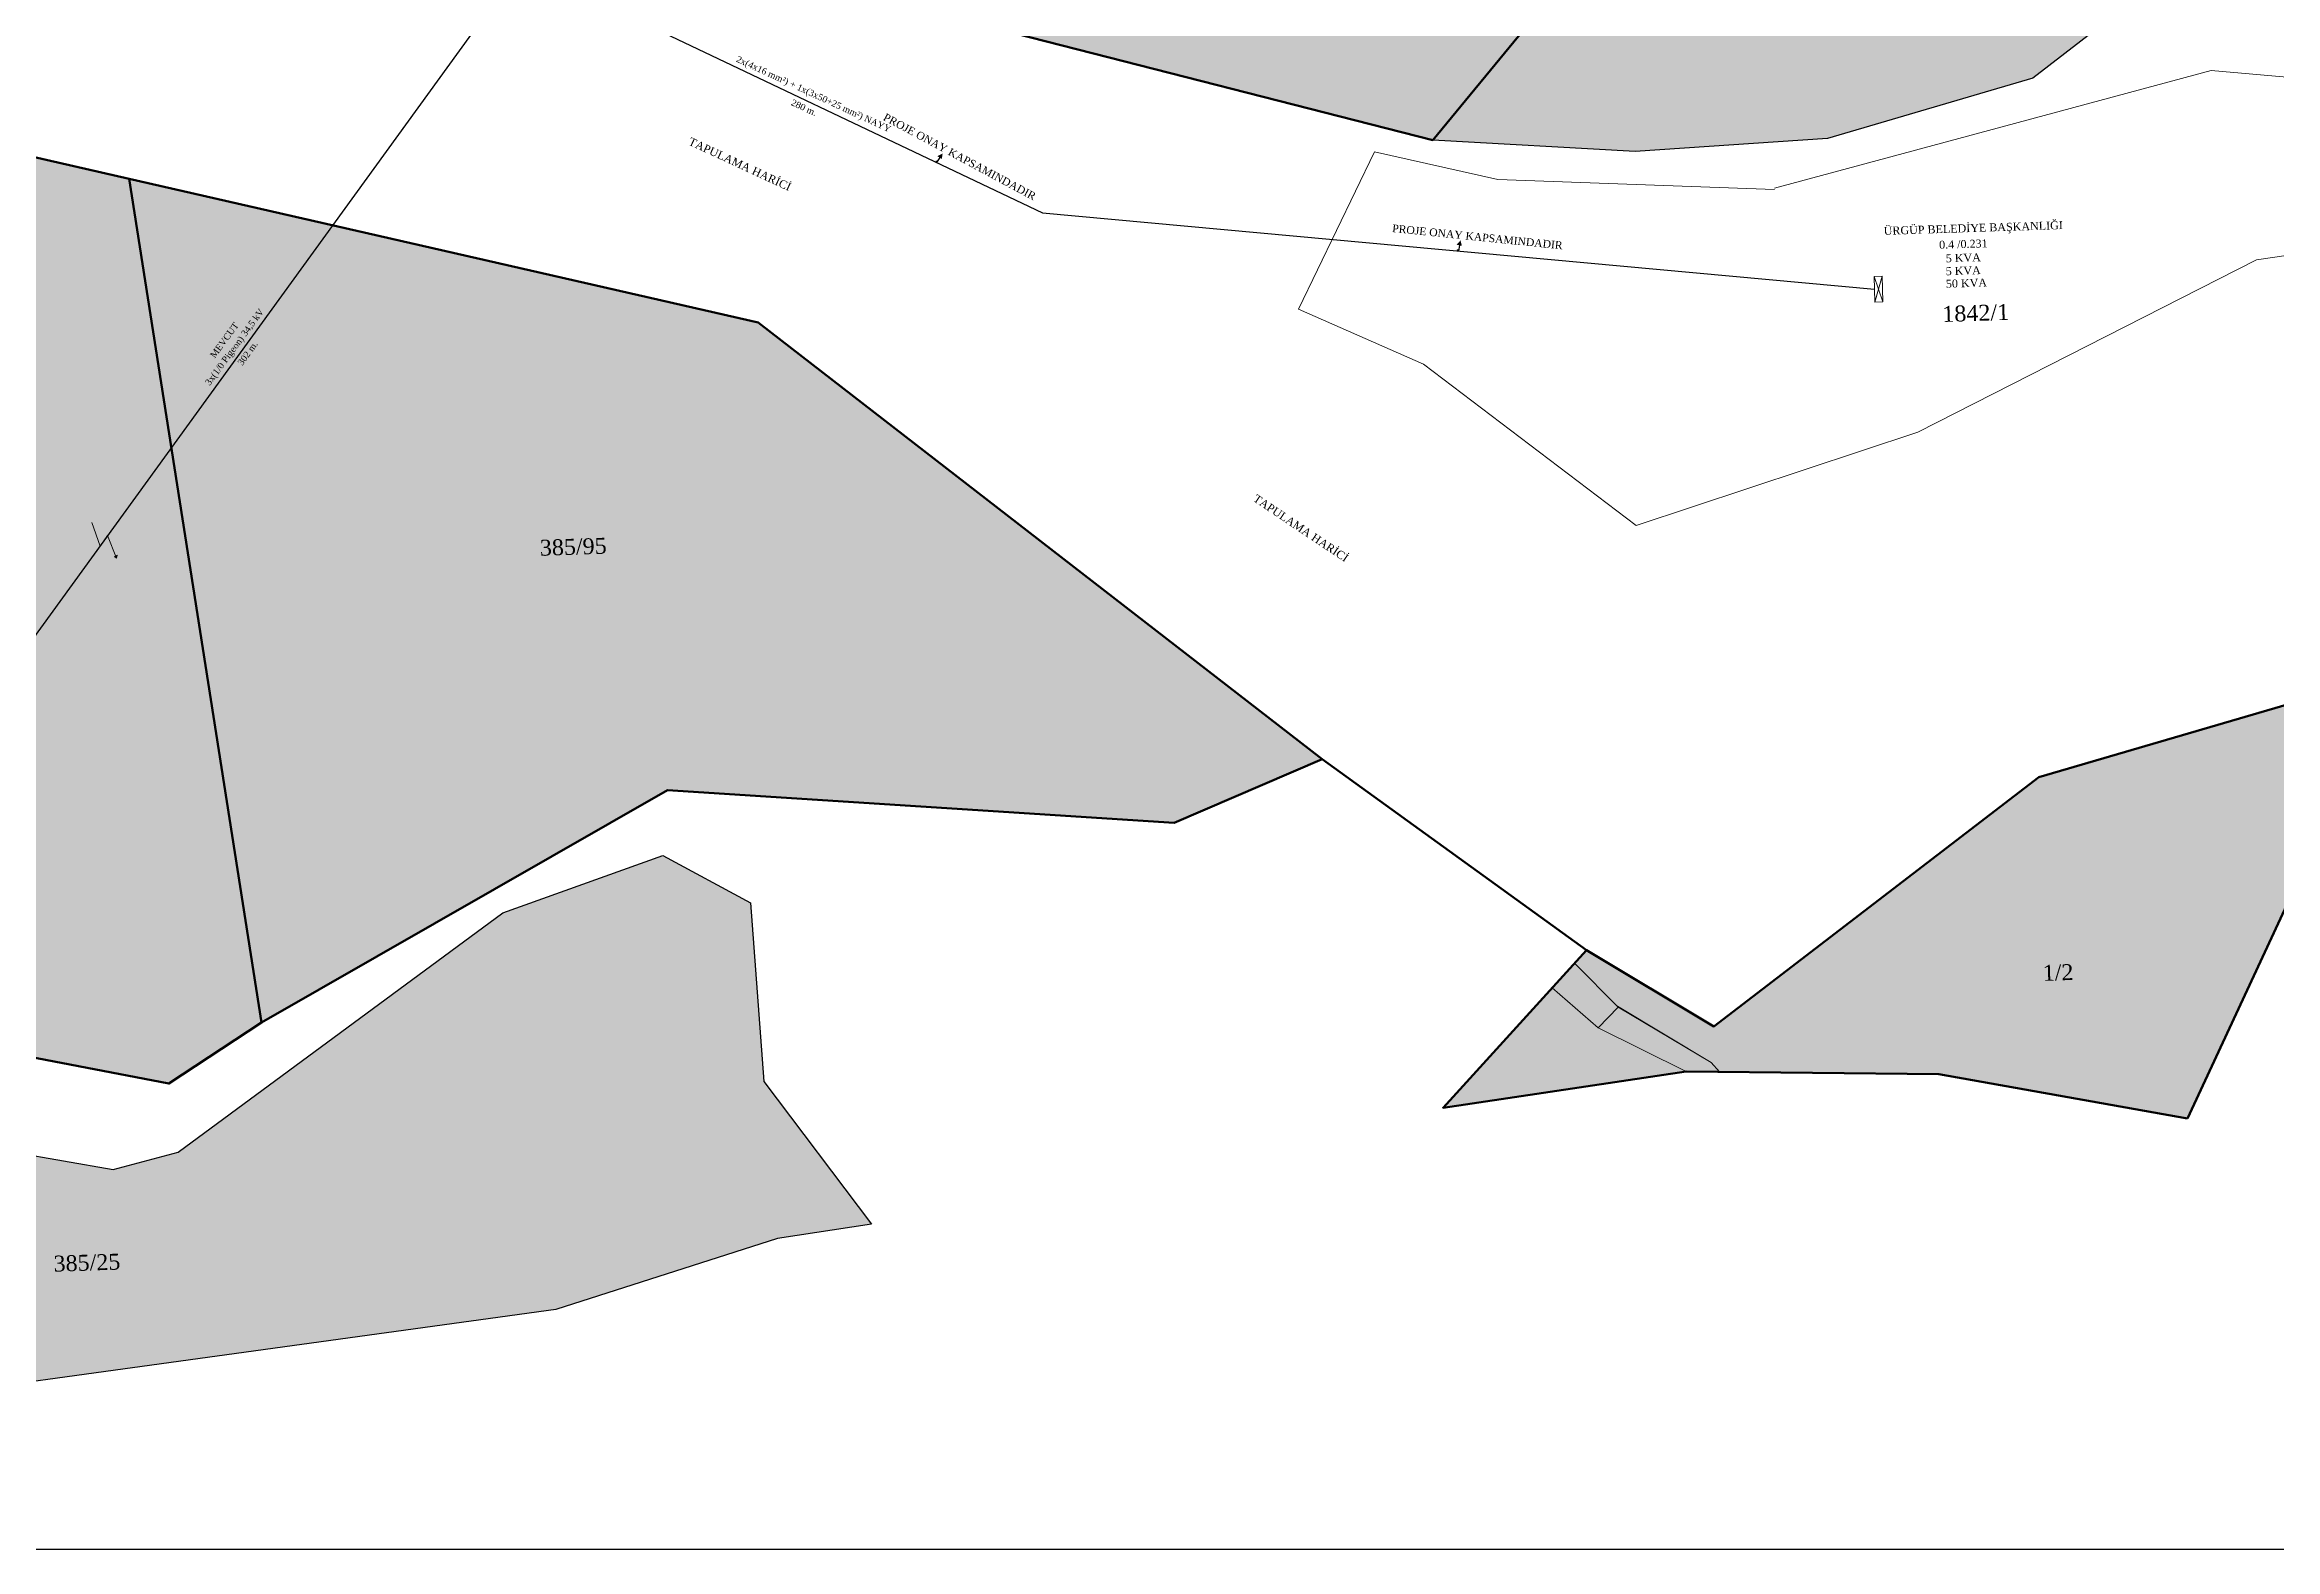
# Model space of a CAD drawing. Header units: metres. Extents: x 665631 to 671054, y 4275967 to 4279024.
# Drawn here: x 667866.3 to 668286.4, y 4277331.1 to 4277614.6 of the extents above; entities that cross this region are included whole.
import ezdxf

# ---------------------------------------------------------------- set-up
doc = ezdxf.new("R2010")
doc.units = ezdxf.units.M
doc.layers.get('0').update_dxf_attribs({"color": 5, "lineweight": 0})
for name, color, linetype, lineweight in [('BıNA2015', 30, 'Continuous', 0), ('HAT_ENH', 56, 'Continuous', 9), ('KADASTRO2017', 40, 'Continuous', 60), ('KADSTRODANALıNANSON', 171, 'Continuous', 30), ('NADI', 7, 'Continuous', 15), ('YOL_TOPRAK_DUZ', 63, 'Continuous', 0)]:
    doc.layers.add(name, color=color, linetype=linetype, lineweight=lineweight)
doc.styles.get("Standard").update_dxf_attribs({"font": 'times.ttf'})

# ---------------------------------------------------------------- blocks, each defined once
blk = doc.blocks.new('131')
at = {"layer": 'HAT_ENH'}
for p, q in [((1.69, 3.85), (-0.96, 0)), ((-0.96, 0), (1.45, 0)), ((1.45, 0), (-0.96, -3.85)), ((-0.96, -3.85), (-0.96, -3.37)), ((-0.96, -3.37), (-0.48, -3.61)), ((-0.48, -3.61), (-0.96, -3.85))]:
    blk.add_line(p, q, dxfattribs=at)
blk = doc.blocks.new('ok işareti')
at = {"color": 1, "lineweight": 30}
blk.add_line((667901.49, 4277659.91, 520.24), (667901.75, 4277660.25), dxfattribs=at)
at = {"color": 1, "linetype": 'ByBlock', "lineweight": -2, "elevation": 520.24}
blk.add_lwpolyline([(667902.92, 4277660.22), (667901.49, 4277659.91)], dxfattribs=at)
at = {"color": 1, "lineweight": 30}
blk.add_solid([(667902.77, 4277660.93, 520.24), (667904.18, 4277660.44, 520.24), (667903.05, 4277659.63, 520.24)], dxfattribs=at)

msp = doc.modelspace()

# ---------------------------------------------------------------- hatches: boundary and pattern name
at = {"layer": 'BıNA2015'}
msp.add_hatch(color=256, dxfattribs=at).paths.add_polyline_path([(668181.74, 4277421.11), (668180.18, 4277422.86), (668162.64, 4277433.26), (668154.42, 4277441.55), (668150.24, 4277436.96), (668158.88, 4277429.4), (668175.44, 4277421.18)])
at = {"layer": 'KADASTRO2017'}
for points in [[(668132.34, 4277627.52), (668145.65, 4277618.35), (668127.72, 4277596.64), (668049.05, 4277616.74), (668138.91, 4277670.62), (668156.18, 4277651.29)], [(667882.18, 4277589.35), (667907.12, 4277430.37), (667889.71, 4277418.88), (667838.6, 4277428.69), (667825.02, 4277438.49), (667807.77, 4277515.73), (667829.96, 4277524.26), (667790.54, 4277567.63), (667782.31, 4277612.19)], [(667882.18, 4277589.35), (668000.67, 4277562.28), (668106.92, 4277480.02), (668079.04, 4277468.03), (667983.6, 4277474.17), (667907.12, 4277430.37)], [(668269.85, 4277412.29), (668223.04, 4277420.66), (668175.44, 4277421.18), (668129.68, 4277414.35), (668156.69, 4277444.05), (668180.64, 4277429.66), (668241.85, 4277476.61), (668288.91, 4277490.34), (668293.58, 4277463.34)]]:
    msp.add_hatch(color=256, dxfattribs=at).paths.add_polyline_path(points)
at = {"layer": 'KADSTRODANALıNANSON'}
for points in [[(668229.13, 4277728.85), (668286.22, 4277775.23), (668380.9, 4277774.08), (668321.33, 4277634.13), (668261.87, 4277624.65), (668240.72, 4277608.32), (668202.06, 4277596.91), (668165.82, 4277594.5), (668127.72, 4277596.64), (668145.65, 4277618.35), (668132.34, 4277627.52), (668156.18, 4277651.29), (668138.91, 4277670.62), (668171.27, 4277689.56)], [(668132.34, 4277627.52), (668145.65, 4277618.35), (668127.72, 4277596.64), (668049.05, 4277616.74), (668138.91, 4277670.62), (668156.18, 4277651.29)], [(667882.18, 4277589.35), (667907.12, 4277430.37), (667889.71, 4277418.88), (667838.6, 4277428.69), (667825.02, 4277438.49), (667807.77, 4277515.73), (667829.96, 4277524.26), (667790.54, 4277567.63), (667782.31, 4277612.19)], [(667882.18, 4277589.35), (668000.67, 4277562.28), (668106.92, 4277480.02), (668079.04, 4277468.03), (667983.6, 4277474.17), (667907.12, 4277430.37)], [(668269.85, 4277412.29), (668223.04, 4277420.66), (668175.44, 4277421.18), (668129.68, 4277414.35), (668156.69, 4277444.05), (668180.64, 4277429.66), (668241.85, 4277476.61), (668288.91, 4277490.34), (668293.58, 4277463.34)], [(667962.59, 4277376.36), (667769.3, 4277349.68), (667782.97, 4277404.4), (667844.67, 4277393.12), (667851.09, 4277407.62), (667879.18, 4277402.72), (667891.46, 4277405.95), (667952.56, 4277451.08), (667982.71, 4277461.87), (667999.21, 4277452.94), (668001.72, 4277419.28), (668022.05, 4277392.43), (668004.29, 4277389.69)]]:
    msp.add_hatch(color=256, dxfattribs=at).paths.add_polyline_path(points)

# ---------------------------------------------------------------- linework, layer by layer
at = {"color": 4, "lineweight": 30}
for p, q in [((667961.34, 4277627.13), (668054.21, 4277582.9)), ((668054.21, 4277582.9), (668210.91, 4277568.54))]:
    msp.add_line(p, q, dxfattribs=at)
at = {"color": 141, "true_color": 0xadddf7}
for p, q in [((668212.49, 4277566.16), (668210.85, 4277570.95)), ((668210.97, 4277566.12), (668212.37, 4277570.99))]:
    msp.add_line(p, q, dxfattribs=at)
at = {"color": 7, "lineweight": 30}
msp.add_lwpolyline([(667351.34, 4277893.87), (668317.68, 4277893.87), (668317.68, 4277331.14), (667351.34, 4277331.14)], close=True, dxfattribs=at)
at = {"color": 32, "lineweight": 30, "true_color": 0xcd6928}
msp.add_lwpolyline([(667790.78, 4277401.62), (667964.13, 4277640.67)], dxfattribs=at)
at = {"color": 141, "true_color": 0xadddf7}
msp.add_lwpolyline([(668210.97, 4277566.12), (668210.85, 4277570.95), (668212.37, 4277570.99), (668212.49, 4277566.16)], close=True, dxfattribs=at)
at = {"color": 1}
for points in [[(668192.07, 4277587.57, 0), (668274.36, 4277609.73, 0), (668310, 4277606.61, 0), (668317.68, 4277608.64, 0)], [(668317.68, 4277579.13, 0), (668282.88, 4277574.06, 0), (668219.06, 4277541.61, 0), (668166.02, 4277524.04, 0), (668125.98, 4277554.4, 0), (668102.44, 4277564.8, 0), (668116.76, 4277594.42, 0), (668139.96, 4277589.22, 0), (668192.07, 4277587.3, 0)]]:
    msp.add_polyline3d(points, dxfattribs=at)
at = {"layer": 'BıNA2015'}
msp.add_line((668162.64, 4277433.26, 1138.74), (668158.88, 4277429.4, 1140.13), dxfattribs=at)
msp.add_polyline3d([(668181.74, 4277421.11, 1141.48), (668180.18, 4277422.86, 1140.93), (668162.64, 4277433.26, 1138.74), (668154.42, 4277441.55, 1138.09), (668150.24, 4277436.96, 1138.73), (668158.88, 4277429.4, 1140.13), (668175.44, 4277421.18, 1141.44), (668181.74, 4277421.11, 1141.48)], close=True, dxfattribs=at)
at = {"layer": 'KADASTRO2017', "color": 253, "true_color": 0x9898cc}
msp.add_line((668106.92, 4277480.02), (668156.69, 4277444.05), dxfattribs=at)
at = {"layer": 'KADASTRO2017'}
for points in [[(668132.34, 4277627.52, 0), (668145.65, 4277618.35, 0), (668127.72, 4277596.64, 0), (668049.05, 4277616.74, 0), (668138.91, 4277670.62, 0), (668156.18, 4277651.29, 0), (668132.34, 4277627.52, 0)], [(667882.18, 4277589.35, 0), (667907.12, 4277430.37, 0), (667889.71, 4277418.88, 0), (667838.6, 4277428.69, 0), (667825.02, 4277438.49, 0), (667807.77, 4277515.73, 0), (667829.96, 4277524.26, 0), (667790.54, 4277567.63, 0), (667782.31, 4277612.19, 0), (667882.18, 4277589.35, 0)], [(667882.18, 4277589.35, 0), (668000.67, 4277562.28, 0), (668106.92, 4277480.02, 0), (668079.04, 4277468.03, 0), (667983.6, 4277474.17, 0), (667907.12, 4277430.37, 0), (667882.18, 4277589.35, 0)], [(668269.85, 4277412.29, 0), (668223.04, 4277420.66, 0), (668175.44, 4277421.18, 0), (668129.68, 4277414.35, 0), (668156.69, 4277444.05, 0), (668180.64, 4277429.66, 0), (668241.85, 4277476.61, 0), (668288.91, 4277490.34, 0), (668293.58, 4277463.34, 0), (668269.85, 4277412.29, 0)]]:
    msp.add_polyline3d(points, close=True, dxfattribs=at)
at = {"layer": 'KADSTRODANALıNANSON'}
msp.add_polyline3d([(668317.68, 4277633.55, 0), (668261.87, 4277624.65, 0), (668240.72, 4277608.32, 0), (668202.06, 4277596.91, 0), (668165.82, 4277594.5, 0), (668127.72, 4277596.64, 0), (668145.65, 4277618.35, 0), (668132.34, 4277627.52, 0), (668156.18, 4277651.29, 0), (668138.91, 4277670.62, 0), (668171.27, 4277689.56, 0), (668229.13, 4277728.85, 0), (668229.13, 4277728.85, 0)], dxfattribs=at)
for points in [[(668132.34, 4277627.52, 0), (668145.65, 4277618.35, 0), (668127.72, 4277596.64, 0), (668049.05, 4277616.74, 0), (668138.91, 4277670.62, 0), (668156.18, 4277651.29, 0), (668132.34, 4277627.52, 0)], [(667882.18, 4277589.35, 0), (667907.12, 4277430.37, 0), (667889.71, 4277418.88, 0), (667838.6, 4277428.69, 0), (667825.02, 4277438.49, 0), (667807.77, 4277515.73, 0), (667829.96, 4277524.26, 0), (667790.54, 4277567.63, 0), (667782.31, 4277612.19, 0), (667882.18, 4277589.35, 0)], [(667882.18, 4277589.35, 0), (668000.67, 4277562.28, 0), (668106.92, 4277480.02, 0), (668079.04, 4277468.03, 0), (667983.6, 4277474.17, 0), (667907.12, 4277430.37, 0), (667882.18, 4277589.35, 0)], [(668269.85, 4277412.29, 0), (668223.04, 4277420.66, 0), (668175.44, 4277421.18, 0), (668129.68, 4277414.35, 0), (668156.69, 4277444.05, 0), (668180.64, 4277429.66, 0), (668241.85, 4277476.61, 0), (668288.91, 4277490.34, 0), (668293.58, 4277463.34, 0), (668269.85, 4277412.29, 0)]]:
    msp.add_polyline3d(points, close=True, dxfattribs=at)
at = {"layer": 'KADSTRODANALıNANSON', "color": 253, "true_color": 0x9898cc}
msp.add_polyline3d([(667962.59, 4277376.36, 0), (667769.3, 4277349.68, 0), (667782.97, 4277404.4, 0), (667844.67, 4277393.12, 0), (667851.09, 4277407.62, 0), (667879.18, 4277402.72, 0), (667891.46, 4277405.95, 0), (667952.56, 4277451.08, 0), (667982.71, 4277461.87, 0), (667999.21, 4277452.94, 0), (668001.72, 4277419.28, 0), (668022.05, 4277392.43, 0), (668004.29, 4277389.69, 0), (667962.59, 4277376.36, 0)], close=True, dxfattribs=at)
at = {"layer": 'YOL_TOPRAK_DUZ'}
msp.add_line((668162.53, 4277433.5, 1138.53), (668180.18, 4277422.86, 1140.93), dxfattribs=at)

# ---------------------------------------------------------------- block references
at = {"lineweight": 30}
for p, xscale, yscale, zscale, rotation in [((2604866.06, 1671360.4, -390.18), 0.75, 0.75, 0.75, 45.4923796698112), ((3451854.77, 2605854.09, -390.18), 0.7500000000000001, 0.7500000000000001, 0.7500000000000001, 67.88806998592153)]:
    msp.add_blockref('ok işareti', p, dxfattribs=dict(at, xscale=xscale, yscale=yscale, zscale=zscale, rotation=rotation))
at = {"layer": 'HAT_ENH', "rotation": 54.06257969586256}
msp.add_blockref('131', (667877.29, 4277520.94), dxfattribs=at)

# ---------------------------------------------------------------- texts
at = {"color": 254, "lineweight": 13, "true_color": 0xcecce6}
for rotation, p in [(331.7814, (668024.08, 4277600.49, 483.85)), (354.1771, (668120.04, 4277579.32, 483.85))]:
    msp.add_text('PROJE ONAY KAPSAMINDADIR', height=1.4495, rotation=rotation, dxfattribs=at).set_placement(p)
at = {"layer": 'BıNA2015'}
msp.add_text('1/2', height=3, rotation=1.8725, dxfattribs=at).set_placement((668242.65, 4277438.24))
at = {"layer": 'HAT_ENH', "color": 1, "char_height": 1.2193, "attachment_point": 1}
for s, insert, width, rotation in [('\\A1;2x(4x16 mm²) + 1x(3x50+25 mm²) NAYY', (667996.93, 4277612.56, -2692.36), 35.0366, 335.1395), ('\\A1;\\pxqc;280 m.', (668001.47, 4277607.06, -2692.36), 17.8763, 335.1395), ('\\A1;\\pxqc;3x(1/0 Pigeon) 34,5 kV', (667896.25, 4277550.82, -2692.36), 17.8763, 53.7224), ('\\pxqc;MEVCUT', (667894.36, 4277552.1, 2692.36), 17.8763, 53.7224), ('\\A1;\\pxqc;302 m.', (667898.75, 4277549.64, -2692.36), 17.8763, 53.7224)]:
    msp.add_mtext(s, dxfattribs=dict(at, insert=insert, width=width, rotation=rotation))
at = {"layer": 'NADI', "color": 32, "lineweight": 0, "true_color": 0xcd6928}
for s, height, rotation, p in [('TAPULAMA HARİCİ', 1.5004, 335.0969, (667987.41, 4277595.84)), ('5 KVA', 1.5, 1.8663, (668224.36, 4277571.17)), ('5 KVA', 1.5, 1.8663, (668224.37, 4277573.6)), ('50 KVA', 1.5, 1.8663, (668224.4, 4277568.81)), ('TAPULAMA HARİCİ', 1.5004, 326.2448, (668093.77, 4277528.73))]:
    msp.add_text(s, height=height, rotation=rotation, dxfattribs=at).set_placement(p)
at = {"layer": 'NADI', "color": 32, "true_color": 0xcd6928, "attachment_point": 1, "rotation": 1.8663}
for s, insert, char_height, width in [('ÜRGÜP BELEDİYE BAŞKANLIĞI', (668212.64, 4277580.27), 1.5004, 34.3846), ('\\pxqc;0.4 /0.231{\\C7; }', (668216.88, 4277577.45), 1.5004, 21.5245), ('1842/1', (668223.64, 4277565.36), 3.001, 68.7691), ('385/95', (667959.5, 4277521.32), 3.001, 68.7691), ('385/25', (667867.91, 4277386.46), 3.001, 68.7691)]:
    msp.add_mtext(s, dxfattribs=dict(at, insert=insert, char_height=char_height, width=width))

doc.saveas('drawing.dxf')
